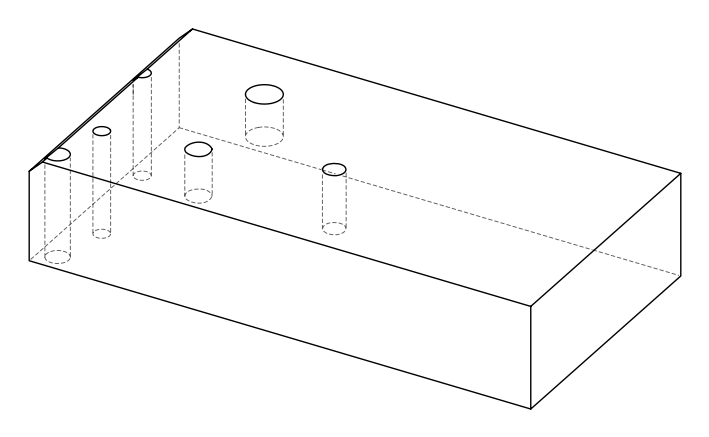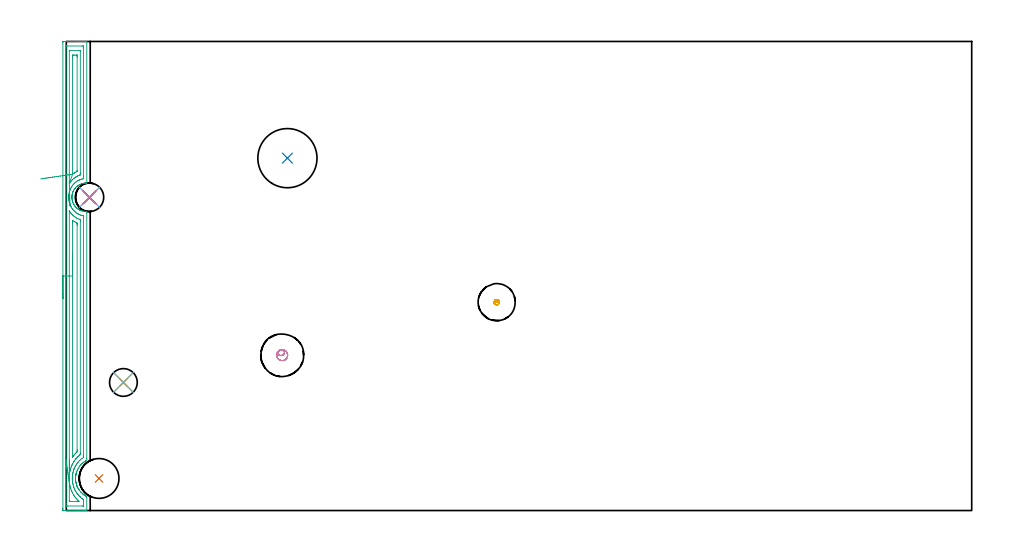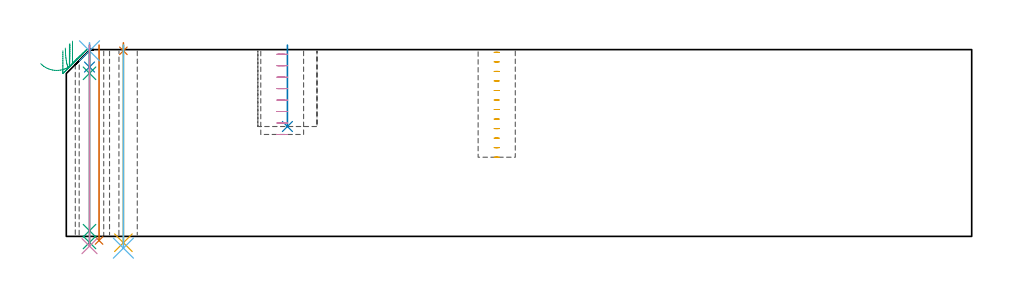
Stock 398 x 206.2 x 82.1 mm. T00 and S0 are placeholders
(PLAN: 12 operations, 9 tool changes, 10.2 min)
(1 INDEXABLE_INSERT_DRILL_THROUGH_HOLE_FROM_SOLID | STEP1HOLE_2 | NXT0302_006 | 0.35 min | 19708 mm3)
(2 INDEXABLE_INSERT_DRILL_BLIND_HOLE_FROM_SOLID | STEP1POCKET | UGT0302_005 | 0.14 min | 17931 mm3)
(3 AREA_MILL | FG_CHAMFER_SURFACE | UGT0205_001 | 6.9 min | 11261 mm3)
(4 MILL_BLIND_HOLE_FROM_SOLID_MATERIAL | STEP1POCKET_1 | UGT0201_132 | Spiral | 0.76 min | 10348 mm3)
(5 MILL_BLIND_HOLE_FROM_SOLID_MATERIAL_1 | STEP1POCKET_2 | UGT0201_132 | Spiral | 0.53 min | 9875 mm3)
(6 SPOT_DRILL | STEP1HOLE | NXT0321_9005460120000 | 0.03 min | 3 mm3)
(7 SPOT_DRILL_1 | STEP1HOLE_1 | NXT0321_9005460120000 | 0.03 min | 0 mm3)
(8 DRILL_BLIND_HOLE_INTO_CENTER | STEP1HOLE | NXT0301_022 | 0.04 min | 130 mm3)
(9 GUN_DRILL_THROUGH_HOLE | STEP1HOLE | UGT0307_001 | 0.4 min | 1451 mm3)
(10 SPADE_DRILL_TO_ENLARGE_THROUGH_HOLE | STEP1HOLE | UGT0306_003 | 0.36 min | 8279 mm3)
(11 DRILL_THROUGH_HOLE_INTO_CENTER | STEP1HOLE_1 | NXT0301_042 | 0.35 min | 3224 mm3)
(12 DRILL_TO_ENLARGE_THROUGH_HOLE | STEP1HOLE_1 | UGT0301_231 | 0.36 min | 6342 mm3)
(TOOL NXT0302_006 | Index. Insert Drill 17.5mm [880-D1750L25-05] | D17.5 PA176 FL88 Z2)
(TOOL UGT0302_005 | Indexable Insert Drill 26mm | D26 PA180 FL50 Z2)
(TOOL UGT0205_001 | Chamfer Mill 20 x 3 x 45 deg. | D20 FL50 Z2)
(TOOL UGT0201_132 | Carbide End Mill 14.0 | D14 FL30 Z4)
(TOOL NXT0321_9005460120000 | NC Spot Drill, 142deg, 12mm, Carbide, Uncoated | D12 PA142 FL30 Z2)
(TOOL NXT0301_022 | Carbide Drill 5.1mm [860.1-0510-015A1-MM 2214] | D5.1 PA140 FL28 Z2)
(TOOL UGT0307_001 | Gun Drill 5 mm | D5 PA130 FL24 Z1)
(TOOL UGT0306_003 | Spade Drill 12.5mm | D12.5 PA132 FL10 Z2)
(TOOL NXT0301_042 | Carbide Drill 7.1mm [860.1-0710-057A1-MM 2214] | D7.1 PA140 FL85 Z2)
(TOOL UGT0301_231 | Twist Drill 12.2 mm | D12.2 PA118 FL97 Z2)
(OP 1 INDEXABLE_INSERT_DRILL_THROUGH_HOLE_FROM_SOLID)
G17 G21 G94 G90
T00 M6
G54
G17 G0 G90 X14.4 Y14.1 S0 M3
G43 Z92.1 H1
G94 G81 G98 Z-1.806 F250. R84.1
G80
M5
M2
(OP 2 INDEXABLE_INSERT_DRILL_BLIND_HOLE_FROM_SOLID)
G17 G21 G94 G90
T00 M6
G54
G17 G0 G90 X97.2 Y154.9 S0 M3
G43 Z92.1 H0
G94 G81 G98 Z48.3 F250. R84.1
G80
M5
M2
(OP 3 AREA_MILL)
G17 G21 G94 G90
T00 M6
G54
G17 G0 G90 X-1.5 Y93.1 S1061 M3
G43 Z92.1 H0
Z81.6
G94 G1 Y93.138 Z80.728 F250.
Y93.252 Z79.864
Y93.441 Z79.012
Y93.703 Z78.18
Y94.037 Z77.374
Y94.44 Z76.6
Y94.908 Z75.864
Y95.44 Z75.172
Y96.029 Z74.529
Y96.672 Z73.94
Y97.364 Z73.408
Y98.1 Z72.94
Y98.874 Z72.537
Y99.68 Z72.203
Y100.512 Z71.941
Y101.364 Z71.752
Y102.228 Z71.638
Y103.1 Z71.6
Y205.609
X-1.495 Y206.084 Z71.603
X-1.491 Y206.19 Z71.606
X-1.381 Y206.2 Z71.716
X5.068 Z78.163
X5.662 Z78.759
X5.947 Z79.044
X7.705 Z80.8
X8.276 Z81.375
X8.584 Z81.683
X8.731 Y206.199 Z81.83
X8.994 Y206.19 Z82.093
X9. Y206.055 Z82.1
Y144.104
X8.995 Y143.953 Z82.092
X8.781 Y143.947 Z81.878
X8.667 Y143.948 Z81.765
X8.309 Y143.93 Z81.407
X8.145 Y143.913 Z81.242
X7.871 Y143.885 Z80.97
X7.435 Y143.815 Z80.534
X7.26 Y143.78 Z80.36
X6.908 Y143.681 Z80.008
X6.561 Y143.564 Z79.66
X6.121 Y143.381 Z79.219
X5.688 Y143.165 Z78.785
X5.508 Y143.057 Z78.604
X5.304 Y142.936 Z78.404
X5.22 Y142.886 Z78.32
X5.068 Y142.774 Z78.168
X4.814 Y142.585 Z77.912
X4.482 Y142.299 Z77.579
X4.164 Y141.992 Z77.263
X4.06 Y141.875 Z77.157
X3.94 Y141.741 Z77.038
X3.693 Y141.426 Z76.792
X3.604 Y141.299 Z76.701
X3.462 Y141.098 Z76.56
X3.256 Y140.754 Z76.354
X3.066 Y140.401 Z76.165
X3.048 Y140.362 Z76.148
X2.98 Y140.204 Z76.077
X2.938 Y140.093 Z76.033
X2.827 Y139.802 Z75.923
X2.811 Y139.761 Z75.907
X2.777 Y139.647 Z75.87
X2.671 Y139.31 Z75.77
X2.57 Y138.864 Z75.669
X2.554 Y138.755 Z75.651
X2.527 Y138.59 Z75.625
X2.5 Y138.416 Z75.598
X2.478 Y138.105 Z75.571
X2.466 Y137.969 Z75.562
X2.465 Y137.92
X2.466 Y137.729 Z75.555
X2.464 Y137.522 Z75.558
X2.478 Y137.302 Z75.572
X2.487 Y137.13 Z75.586
X2.491 Y137.074 Z75.589
X2.553 Y136.628 Z75.65
X2.651 Y136.179 Z75.745
X2.68 Y136.081 Z75.773
X2.725 Y135.917 Z75.822
X2.753 Y135.815 Z75.852
X2.777 Y135.734 Z75.874
X2.814 Y135.636 Z75.909
X2.912 Y135.363 Z76.01
X3.067 Y134.998 Z76.164
X3.15 Y134.84 Z76.245
X3.206 Y134.744 Z76.3
X3.414 Y134.385 Z76.512
X3.472 Y134.299 Z76.57
X3.604 Y134.104 Z76.699
X3.671 Y134.001 Z76.77
X3.709 Y133.946 Z76.807
X3.821 Y133.798 Z76.92
X3.939 Y133.656 Z77.039
X4.226 Y133.348 Z77.325
X4.254 Y133.32 Z77.354
X4.527 Y133.052 Z77.625
X4.629 Y132.968 Z77.725
X4.813 Y132.814 Z77.913
X4.887 Y132.761 Z77.986
X5.068 Y132.633 Z78.164
X5.231 Y132.516 Z78.331
X5.244 Y132.507 Z78.344
X5.314 Y132.462 Z78.414
X5.508 Y132.343 Z78.601
X5.689 Y132.229 Z78.784
X5.799 Y132.168 Z78.895
X5.819 Y132.157 Z78.916
X5.947 Y132.098 Z79.046
X6.186 Y131.987 Z79.286
X6.442 Y131.884 Z79.541
X6.561 Y131.837 Z79.66
X6.703 Y131.791 Z79.801
X6.826 Y131.752 Z79.922
X6.996 Y131.697 Z80.093
X7.435 Y131.589 Z80.534
X7.705 Y131.543 Z80.803
X7.871 Y131.515 Z80.969
X7.933 Y131.509 Z81.031
X8.31 Y131.47 Z81.406
X8.584 Y131.458 Z81.679
X8.683 Y131.454 Z81.778
X8.743 Y131.455 Z81.838
X8.966 Y131.446 Z82.061
X8.995 Y131.42 Z82.09
X9. Y131.179 Z82.1
X8.996 Y22.875 Z82.096
X8.99 Y22.099 Z82.089
X8.972 Y22.033 Z82.071
X8.885 Y21.984 Z81.984
X8.689 Y21.879 Z81.788
X8.584 Y21.818 Z81.683
X8.308 Y21.656 Z81.408
X8.127 Y21.538 Z81.227
X7.751 Y21.292 Z80.846
X7.435 Y21.053 Z80.534
X7.266 Y20.911 Z80.363
X7.054 Y20.734 Z80.153
X6.89 Y20.585 Z79.99
X6.685 Y20.398 Z79.785
X6.561 Y20.27 Z79.66
X6.422 Y20.117 Z79.522
X6.221 Y19.893 Z79.319
X6.107 Y19.755 Z79.203
X5.947 Y19.566 Z79.047
X5.895 Y19.504 Z78.994
X5.687 Y19.22 Z78.786
X5.295 Y18.61 Z78.394
X5.049 Y18.166 Z78.148
X4.952 Y17.973 Z78.052
X4.823 Y17.716 Z77.923
X4.642 Y17.26 Z77.74
X4.58 Y17.081 Z77.676
X4.521 Y16.917 Z77.619
X4.487 Y16.822 Z77.585
X4.357 Y16.376 Z77.455
X4.325 Y16.241 Z77.423
X4.313 Y16.19 Z77.409
X4.286 Y16.078 Z77.384
X4.249 Y15.928 Z77.347
X4.216 Y15.744 Z77.313
X4.198 Y15.65 Z77.297
X4.166 Y15.481 Z77.266
X4.152 Y15.368 Z77.25
X4.143 Y15.298 Z77.24
X4.107 Y15.033 Z77.205
X4.099 Y14.932 Z77.196
X4.093 Y14.853 Z77.187
X4.068 Y14.587 Z77.167
X4.057 Y14.363 Z77.156
Y14.328 Z77.155
X4.056 Y14.299 Z77.153
Y14.275
X4.052 Y14.132 Z77.151
X4.062 Y13.846 Z77.157
X4.066 Y13.793 Z77.156
X4.068 Y13.692 Z77.16
X4.09 Y13.36 Z77.187
X4.099 Y13.245 Z77.195
X4.121 Y13.07 Z77.217
X4.154 Y12.798 Z77.252
X4.233 Y12.351 Z77.33
X4.25 Y12.278 Z77.347
X4.274 Y12.179 Z77.369
X4.337 Y11.903 Z77.434
X4.463 Y11.457 Z77.56
X4.587 Y11.098 Z77.684
X4.618 Y11.008 Z77.715
X4.684 Y10.842 Z77.778
X4.758 Y10.646 Z77.857
X4.775 Y10.6 Z77.875
X4.79 Y10.563 Z77.889
X4.814 Y10.508 Z77.913
X5.029 Y10.071 Z78.128
X5.094 Y9.95 Z78.192
X5.206 Y9.741 Z78.305
X5.245 Y9.669 Z78.344
X5.46 Y9.319 Z78.559
X5.654 Y9.029 Z78.75
X5.688 Y8.977 Z78.785
X5.737 Y8.91 Z78.835
X5.836 Y8.775 Z78.935
X6.189 Y8.345 Z79.289
X6.481 Y8.019 Z79.58
X6.561 Y7.929 Z79.66
X6.608 Y7.881 Z79.707
X7.014 Y7.504 Z80.113
X7.107 Y7.425 Z80.206
X7.266 Y7.29 Z80.362
X7.435 Y7.145 Z80.534
X7.457 Y7.127 Z80.557
X7.524 Y7.075 Z80.624
X7.638 Y6.987 Z80.736
X7.705 Y6.941 Z80.801
X7.864 Y6.83 Z80.963
X7.969 Y6.757 Z81.069
X8.309 Y6.54 Z81.408
X8.578 Y6.385 Z81.678
X8.667 Y6.334 Z81.766
X8.874 Y6.221 Z81.971
X8.997 Y6.148 Z82.089
X9. Y5.939 Z82.1
Y0.145
X8.994 Y0.01 Z82.093
X8.73 Y0. Z81.829
X8.276 Z81.375
X7.705 Z80.8
X5.662 Z78.759
X5.068 Z78.163
X-0.787 Z72.31
X-1.084 Y0.001 Z72.013
X-1.3 Y0.004 Z71.797
X-1.491 Y0.01 Z71.606
X-1.495 Y0.174 Z71.603
X-1.499 Y0.591 Z71.601
X-1.5 Y1.012 Z71.6
Y103.1
X-0.086 Z73.014
X-0.085 Y204.116 Z73.015
X-0.084 Y204.164 Z73.016
X-0.082 Y204.186 Z73.018
X-0.08 Y204.19 Z73.02
X-0.062 Y204.192 Z73.038
X0.307 Y204.199 Z73.407
X6.826 Z79.926
X7.341 Y204.196 Z80.441
X7.508 Y204.19 Z80.608
X7.579 Y204.167 Z80.679
X7.584 Y203.95 Z80.684
X7.585 Y203.827 Z80.685
X7.586 Y203.056 Z80.686
X7.585 Y146.778 Z80.685
X7.581 Y146.013 Z80.681
X7.579 Y145.887 Z80.679
X6.977 Y145.734 Z80.077
X6.826 Y145.689 Z79.926
X6.305 Y145.524 Z79.405
X5.947 Y145.383 Z79.047
X5.677 Y145.27 Z78.777
X5.117 Y144.995 Z78.217
X5.086 Y144.977 Z78.186
X5.068 Y144.966 Z78.168
X4.546 Y144.634 Z77.646
X4.189 Y144.37 Z77.289
X4.042 Y144.253 Z77.142
X3.864 Y144.104 Z76.964
X3.576 Y143.835 Z76.676
X3.311 Y143.576 Z76.411
X3.14 Y143.386 Z76.24
X2.991 Y143.212 Z76.091
X2.744 Y142.896 Z75.844
X2.432 Y142.461 Z75.532
X2.377 Y142.377 Z75.477
X2.343 Y142.321 Z75.443
X2.056 Y141.811 Z75.156
X1.861 Y141.43 Z74.961
X1.766 Y141.214 Z74.866
X1.553 Y140.673 Z74.653
X1.518 Y140.573 Z74.618
X1.508 Y140.538 Z74.608
X1.322 Y139.881 Z74.422
X1.269 Y139.647 Z74.369
X1.171 Y139.142 Z74.271
X1.113 Y138.755 Z74.213
X1.078 Y138.346 Z74.178
X1.055 Y137.864 Z74.155
X1.054 Y137.478 Z74.154
X1.084 Y136.973 Z74.184
X1.135 Y136.505 Z74.235
X1.198 Y136.081 Z74.298
X1.355 Y135.39 Z74.455
X1.413 Y135.19 Z74.513
X1.553 Y134.737 Z74.653
X1.668 Y134.416 Z74.768
X1.687 Y134.367 Z74.787
X1.715 Y134.299 Z74.815
X1.842 Y134.006 Z74.942
X2.038 Y133.616 Z75.138
X2.159 Y133.407 Z75.259
X2.432 Y132.956 Z75.532
X2.729 Y132.516 Z75.829
X2.986 Y132.19 Z76.086
X3.311 Y131.832 Z76.411
X3.511 Y131.624 Z76.611
X3.861 Y131.296 Z76.961
X4.189 Y131.03 Z77.289
X4.604 Y130.733 Z77.704
X5.068 Y130.439 Z78.168
X5.28 Y130.317 Z78.38
X5.667 Y130.126 Z78.767
X5.947 Y130.014 Z79.047
X6.393 Y129.842 Z79.493
X6.826 Y129.717 Z79.926
X6.996 Y129.67 Z80.096
X7.467 Y129.563 Z80.567
X7.579 Y129.538 Z80.679
X7.581 Y129.388 Z80.681
X7.585 Y129.072 Z80.685
X7.582 Y24.658 Z80.682
X7.581 Y23.892 Z80.681
X7.58 Y23.767 Z80.68
X7.573 Y23.391 Z80.673
X6.826 Y22.861 Z79.926
X6.355 Y22.462 Z79.455
X5.947 Y22.101 Z79.047
X5.887 Y22.045 Z78.987
X5.827 Y21.984 Z78.927
X5.464 Y21.583 Z78.564
X5.068 Y21.134 Z78.168
X5.05 Y21.111 Z78.15
X5.034 Y21.092 Z78.134
X4.674 Y20.601 Z77.774
X4.409 Y20.201 Z77.509
X4.323 Y20.065 Z77.423
X4.189 Y19.845 Z77.289
X3.999 Y19.503 Z77.099
X3.897 Y19.31 Z76.997
X3.699 Y18.915 Z76.799
X3.482 Y18.418 Z76.582
X3.452 Y18.346 Z76.552
X3.432 Y18.295 Z76.532
X3.311 Y17.963 Z76.411
X3.202 Y17.637 Z76.302
X3.168 Y17.527 Z76.268
X3.006 Y16.944 Z76.106
X2.932 Y16.636 Z76.032
X2.847 Y16.214 Z75.947
X2.769 Y15.744 Z75.869
X2.745 Y15.585 Z75.845
X2.728 Y15.443 Z75.828
X2.673 Y14.853 Z75.773
X2.659 Y14.622 Z75.759
X2.648 Y13.961 Z75.748
X2.654 Y13.735 Z75.754
X2.694 Y13.07 Z75.794
X2.705 Y12.931 Z75.805
X2.724 Y12.774 Z75.824
X2.812 Y12.179 Z75.912
X2.9 Y11.703 Z76.
X2.997 Y11.287 Z76.097
X3.227 Y10.48 Z76.327
X3.255 Y10.396 Z76.355
X3.311 Y10.237 Z76.411
X3.511 Y9.708 Z76.611
X3.545 Y9.623 Z76.645
X3.597 Y9.504 Z76.697
X3.861 Y8.946 Z76.961
X4.042 Y8.613 Z77.142
X4.189 Y8.352 Z77.289
X4.59 Y7.722 Z77.69
X4.788 Y7.439 Z77.888
X5.068 Y7.082 Z78.168
X5.275 Y6.83 Z78.375
X5.593 Y6.474 Z78.693
X5.769 Y6.283 Z78.869
X5.947 Y6.105 Z79.047
X6.032 Y6.025 Z79.132
X6.126 Y5.939 Z79.226
X6.826 Y5.347 Z79.926
X7.228 Y5.047 Z80.328
X7.579 Y4.8 Z80.679
X7.581 Y4.758 Z80.681
X7.583 Y4.662 Z80.683
X7.586 Y4.277 Z80.686
Y4.156
Y2.181
X7.585 Y2.084 Z80.685
X7.584 Y2.036 Z80.684
X7.582 Y2.014 Z80.682
X7.58 Y2.01 Z80.68
X7.562 Y2.008 Z80.662
X7.193 Y2.001 Z80.293
X0.674 Z73.774
X0.159 Y2.004 Z73.259
X-0.008 Y2.01 Z73.092
X-0.079 Y2.033 Z73.021
X-0.084 Y2.25 Z73.016
X-0.085 Y2.373 Z73.015
X-0.086 Y3.144 Z73.014
Y103.1
X1.328 Z74.428
X1.329 Y131.624 Z74.429
X1.33 Y131.65 Z74.43
X1.331 Y131.66 Z74.431
X1.332 Y131.661 Z74.432
X1.342 Y131.653 Z74.442
X1.366 Y131.624 Z74.466
X1.553 Y131.357 Z74.653
X1.81 Y130.996 Z74.91
X2.017 Y130.733 Z75.117
X2.432 Y130.265 Z75.532
X2.852 Y129.842 Z75.952
X3.088 Y129.621 Z76.188
X3.311 Y129.437 Z76.411
X3.577 Y129.226 Z76.677
X3.957 Y128.95 Z77.057
X4.189 Y128.8 Z77.289
X4.58 Y128.554 Z77.68
X5.068 Y128.308 Z78.168
X5.624 Y128.059 Z78.724
X5.947 Y127.94 Z79.047
X6.132 Y127.871 Z79.232
X6.165 Y127.851 Z79.265
X6.167 Y127.836 Z79.267
X6.171 Y127.167 Z79.271
Y126.94
X6.167 Y25.549 Z79.267
X6.166 Y25.327 Z79.266
X6.161 Y24.658 Z79.261
X6.053 Y24.551 Z79.153
X5.947 Y24.456 Z79.047
X5.582 Y24.137 Z78.682
X5.162 Y23.767 Z78.262
X5.114 Y23.721 Z78.214
X5.068 Y23.675 Z78.168
X4.688 Y23.261 Z77.788
X4.34 Y22.875 Z77.44
X4.27 Y22.793 Z77.37
X4.189 Y22.694 Z77.289
X3.883 Y22.295 Z76.983
X3.652 Y21.984 Z76.752
X3.514 Y21.777 Z76.614
X3.311 Y21.465 Z76.411
X3.169 Y21.236 Z76.269
X3.085 Y21.092 Z76.185
X2.851 Y20.667 Z75.951
X2.607 Y20.201 Z75.707
X2.549 Y20.082 Z75.649
X2.432 Y19.827 Z75.532
X2.28 Y19.464 Z75.38
X2.219 Y19.31 Z75.319
X2.038 Y18.818 Z75.138
X1.901 Y18.418 Z75.001
X1.822 Y18.145 Z74.922
X1.649 Y17.527 Z74.749
X1.629 Y17.449 Z74.729
X1.553 Y17.119 Z74.653
X1.474 Y16.716 Z74.574
X1.344 Y15.956 Z74.444
X1.334 Y15.965 Z74.434
X1.332 Y15.968 Z74.432
X1.329 Y16.636 Z74.429
X1.328 Y16.715 Z74.428
Y103.1
X2.743 Z75.843
Y126.276
X2.746 Y126.849 Z75.846
X2.75 Y127.167 Z75.85
X2.761 Y127.558 Z75.861
X3.317 Y127.161 Z76.417
X3.956 Y126.765 Z77.056
X4.189 Y126.633 Z77.289
X4.724 Y126.345 Z77.824
X4.751 Y126.328 Z77.851
X4.753 Y126.313 Z77.853
X4.755 Y126.276 Z77.855
X4.757 Y125.701 Z77.857
Y125.385
X4.754 Y26.76 Z77.854
X4.753 Y26.441 Z77.853
X4.749 Y25.873 Z77.849
X4.747 Y25.793 Z77.847
X4.704 Y25.74 Z77.804
X4.506 Y25.549 Z77.606
X4.344 Y25.392 Z77.444
X4.189 Y25.237 Z77.289
X3.911 Y24.94 Z77.011
X3.652 Y24.658 Z76.752
X3.492 Y24.474 Z76.592
X3.311 Y24.259 Z76.411
X3.092 Y23.988 Z76.192
X2.917 Y23.767 Z76.017
X2.838 Y23.664 Z75.938
X2.795 Y23.609 Z75.895
X2.764 Y23.573 Z75.864
X2.749 Y23.557 Z75.849
X2.748 Y23.572 Z75.848
X2.745 Y23.658 Z75.845
X2.743 Y23.767 Z75.843
Y23.96
Y103.1
Y103.972 Z75.881
Y104.836 Z75.995
Y105.688 Z76.183
Y106.52 Z76.446
Y107.326 Z76.78
Y108.1 Z77.182
Y108.836 Z77.651
Y109.528 Z78.182
Y110.171 Z78.772
Y110.76 Z79.415
Y111.292 Z80.107
Y111.76 Z80.843
Y112.163 Z81.616
Y112.497 Z82.422
Y112.759 Z83.254
Y112.948 Z84.106
Y113.062 Z84.971
Y113.1 Z85.843
G0 X1.601 Y134.031 Z84.704
G1 X1.6 Y134.045 Z83.832
X1.598 Y134.135 Z82.964
X1.593 Y134.301 Z82.108
X1.587 Y134.541 Z81.269
X1.578 Y134.853 Z80.454
X1.568 Y135.234 Z79.67
X1.556 Y135.683 Z78.922
X1.542 Y136.195 Z78.215
X1.527 Y136.766 Z77.557
X1.51 Y137.393 Z76.95
X1.491 Y138.07 Z76.4
X1.472 Y138.793 Z75.912
X1.451 Y139.555 Z75.488
X1.43 Y140.352 Z75.133
X1.407 Y141.176 Z74.848
X1.384 Y142.022 Z74.636
X1.361 Y142.883 Z74.499
X1.338 Y143.753 Z74.438
X1.334 Y143.877 Z74.434
X1.331 Y144.104 Z74.431
X1.329 Y144.331 Z74.429
Y202.044
X1.33 Y202.157 Z74.43
X1.333 Y202.184 Z74.433
X1.335 Y202.19 Z74.435
X1.348 Y202.194 Z74.448
X1.4 Y202.199 Z74.5
X5.947 Z79.047
X6.101 Y202.197 Z79.201
X6.145 Y202.193 Z79.245
X6.165 Y202.19 Z79.265
X6.167 Y202.179 Z79.267
X6.17 Y202.12 Z79.27
X6.171 Y202.044 Z79.271
Y201.817
Y148.334
X6.166 Y147.669 Z79.266
X6.165 Y147.563 Z79.265
X6.091 Y147.524 Z79.191
X5.947 Y147.465 Z79.047
X5.465 Y147.267 Z78.565
X5.068 Y147.086 Z78.168
X4.865 Y146.985 Z77.965
X4.472 Y146.778 Z77.572
X4.296 Y146.67 Z77.396
X4.189 Y146.6 Z77.289
X3.767 Y146.315 Z76.867
X3.311 Y145.969 Z76.411
X3.265 Y145.933 Z76.365
X3.211 Y145.887 Z76.311
X2.803 Y145.51 Z75.903
X2.432 Y145.145 Z75.532
X2.359 Y145.069 Z75.459
X2.293 Y144.995 Z75.393
X1.957 Y144.586 Z75.057
X1.588 Y144.104 Z74.688
X1.573 Y144.083 Z74.673
X1.338 Y143.753 Z74.438
X2.749 Y147.837 Z75.849
X2.748 Y147.865 Z75.848
X2.745 Y147.996 Z75.845
X2.743 Y148.245 Z75.843
Y199.37
X2.746 Y199.942 Z75.846
X2.75 Y200.137 Z75.85
X2.754 Y200.19 Z75.854
X2.799 Y200.193 Z75.899
X2.901 Y200.196 Z76.001
X3.311 Y200.2 Z76.411
X3.371 Z76.471
X4.25 Z77.35
X4.605 Y200.199 Z77.705
X4.694 Y200.196 Z77.794
X4.737 Y200.192 Z77.837
X4.751 Y200.188 Z77.851
X4.752 Y200.175 Z77.852
X4.755 Y200.086 Z77.855
X4.757 Y199.686 Z77.857
Y199.37
Y149.452
X4.755 Y149.164 Z77.855
X4.753 Y149.093 Z77.853
X4.75 Y149.064 Z77.85
X4.726 Y149.049 Z77.826
X4.636 Y149. Z77.736
X4.189 Y148.765 Z77.289
X4.058 Y148.694 Z77.158
X3.825 Y148.561 Z76.925
X3.511 Y148.358 Z76.611
X3.311 Y148.223 Z76.411
X2.803 Y147.866 Z75.903
X2.76 Y147.839 Z75.86
X2.749 Y147.837 Z75.849
X2.11 Y147.743 Z75.263
X1.422 Y147.642 Z74.736
X0.692 Y147.535 Z74.271
X-0.076 Y147.422 Z73.872
X-0.875 Y147.305 Z73.543
X-1.7 Y147.184 Z73.285
X-2.543 Y147.06 Z73.101
X-3.4 Y146.934 Z72.991
X-4.262 Y146.808 Z72.958
X-5.124 Y146.681 Z73.001
X-5.979 Y146.556 Z73.119
X-6.821 Y146.432 Z73.313
X-7.643 Y146.312 Z73.579
X-8.439 Y146.195 Z73.917
X-9.202 Y146.083 Z74.324
X-9.928 Y145.976 Z74.797
X-10.61 Y145.876 Z75.332
X-11.243 Y145.783 Z75.925
G0 Z92.1
X-0.439 Y23.68
Z82.781
G1 X-0.412 Y23.511 Z81.925
X-0.374 Y23.269 Z81.088
X-0.325 Y22.956 Z80.275
X-0.265 Y22.574 Z79.493
X-0.195 Y22.126 Z78.748
X-0.115 Y21.616 Z78.045
X-0.026 Y21.047 Z77.389
X0.072 Y20.424 Z76.787
X0.177 Y19.751 Z76.241
X0.29 Y19.034 Z75.757
X0.408 Y18.278 Z75.338
X0.532 Y17.489 Z74.988
X0.66 Y16.673 Z74.708
X0.791 Y15.835 Z74.502
X0.925 Y14.984 Z74.37
X1.06 Y14.123 Z74.314
X1.195 Y13.262 Z74.334
X1.329 Y12.405 Z74.429
X1.365 Y12.179 Z74.465
X1.454 Y11.616 Z74.554
X1.499 Y11.342 Z74.599
X1.509 Y11.287 Z74.609
X1.553 Y11.075 Z74.653
X1.727 Y10.396 Z74.827
X1.796 Y10.15 Z74.896
X1.996 Y9.504 Z75.096
X2.253 Y8.795 Z75.353
X2.327 Y8.613 Z75.427
X2.432 Y8.372 Z75.532
X2.748 Y7.722 Z75.848
X3.133 Y7.01 Z76.233
X3.246 Y6.83 Z76.346
X3.311 Y6.731 Z76.411
X3.624 Y6.259 Z76.724
X3.852 Y5.939 Z76.952
X4.001 Y5.747 Z77.101
X4.189 Y5.514 Z77.289
X4.59 Y5.047 Z77.69
X5.068 Y4.539 Z78.168
X5.475 Y4.156 Z78.575
X5.621 Y4.019 Z78.721
X5.376 Y4.007 Z78.476
X5.221 Y4.001 Z78.321
X1.553 Z74.653
X1.399 Y4.003 Z74.499
X1.355 Y4.007 Z74.455
X1.335 Y4.01 Z74.435
X1.333 Y4.021 Z74.433
X1.33 Y4.08 Z74.43
X1.329 Y4.156 Z74.429
X1.328 Y4.384 Z74.428
X1.329 Y12.405 Z74.429
X1.333 Y13.277 Z74.471
X1.336 Y14.141 Z74.588
X1.339 Y14.992 Z74.78
X1.342 Y15.823 Z75.045
X1.345 Y16.628 Z75.382
X1.348 Y17.4 Z75.788
X1.351 Y18.134 Z76.259
X1.353 Y18.824 Z76.793
X1.356 Y19.465 Z77.384
X1.358 Y20.052 Z78.03
X1.36 Y20.581 Z78.724
X1.361 Y21.047 Z79.461
X1.363 Y21.447 Z80.237
X1.364 Y21.778 Z81.044
X1.365 Y22.037 Z81.877
X1.366 Y22.222 Z82.729
Y22.333 Z83.595
Y22.368 Z84.466
G0 Z92.1
M5
M2
(OP 4 MILL_BLIND_HOLE_FROM_SOLID_MATERIAL)
G17 G21 G94 G90
T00 M6
G54
G17 G0 G90 X94.9 Y68.3 S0 M3
G43 Z92.1 H0
Z80.063
G94 G3 X95.74 Y69.86 R1.006 F250.
X93.578 Y70.303 R1.56
X92.897 Y66.978 R2.4
X93.578 Y70.303 R-2.4
X93.237 Y68.64 R1.2
X94.9 Y68.3 R1.2
G0 Z75.025
G3 X95.74 Y69.86 R1.006
X93.578 Y70.303 R1.56
X92.897 Y66.978 R2.4
X93.578 Y70.303 R-2.4
X93.237 Y68.64 R1.2
X94.9 Y68.3 R1.2
G0 Z69.988
G3 X95.74 Y69.86 R1.006
X93.578 Y70.303 R1.56
X92.897 Y66.978 R2.4
X93.578 Y70.303 R-2.4
X93.237 Y68.64 R1.2
X94.9 Y68.3 R1.2
G0 Z64.95
G3 X95.74 Y69.86 R1.006
X93.578 Y70.303 R1.56
X92.897 Y66.978 R2.4
X93.578 Y70.303 R-2.4
X93.237 Y68.64 R1.2
X94.9 Y68.3 R1.2
G0 Z59.913
G3 X95.74 Y69.86 R1.006
X93.578 Y70.303 R1.56
X92.897 Y66.978 R2.4
X93.578 Y70.303 R-2.4
X93.237 Y68.64 R1.2
X94.9 Y68.3 R1.2
G0 Z54.875
G3 X95.74 Y69.86 R1.006
X93.578 Y70.303 R1.56
X92.897 Y66.978 R2.4
X93.578 Y70.303 R-2.4
X93.237 Y68.64 R1.2
X94.9 Y68.3 R1.2
G0 Z49.838
G3 X95.74 Y69.86 R1.006
X93.578 Y70.303 R1.56
X92.897 Y66.978 R2.4
X93.578 Y70.303 R-2.4
X93.237 Y68.64 R1.2
X94.9 Y68.3 R1.2
G0 Z44.8
G3 X95.74 Y69.86 R1.006
X93.578 Y70.303 R1.56
X92.897 Y66.978 R2.4
X93.578 Y70.303 R-2.4
X93.237 Y68.64 R1.2
X94.9 Y68.3 R1.2
G0 Z92.1
M5
M2
(OP 5 MILL_BLIND_HOLE_FROM_SOLID_MATERIAL_1)
G17 G21 G94 G90
T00 M6
G54
G17 G0 G90 X189.2 Y91.6 S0 M3
G43 Z92.1 H0
Z80.908
G94 G3 X189.775 Y92.175 R0.575 F250.
X189.2 Y92.75 R0.575
X188.05 Y91.6 R1.15
X189.2 Y92.75 R-1.15
X188.625 Y92.175 R0.575
X189.2 Y91.6 R0.575
G0 Z76.717
G3 X189.775 Y92.175 R0.575
X189.2 Y92.75 R0.575
X188.05 Y91.6 R1.15
X189.2 Y92.75 R-1.15
X188.625 Y92.175 R0.575
X189.2 Y91.6 R0.575
G0 Z72.525
G3 X189.775 Y92.175 R0.575
X189.2 Y92.75 R0.575
X188.05 Y91.6 R1.15
X189.2 Y92.75 R-1.15
X188.625 Y92.175 R0.575
X189.2 Y91.6 R0.575
G0 Z68.333
G3 X189.775 Y92.175 R0.575
X189.2 Y92.75 R0.575
X188.05 Y91.6 R1.15
X189.2 Y92.75 R-1.15
X188.625 Y92.175 R0.575
X189.2 Y91.6 R0.575
G0 Z64.142
G3 X189.775 Y92.175 R0.575
X189.2 Y92.75 R0.575
X188.05 Y91.6 R1.15
X189.2 Y92.75 R-1.15
X188.625 Y92.175 R0.575
X189.2 Y91.6 R0.575
G0 Z59.95
G3 X189.775 Y92.175 R0.575
X189.2 Y92.75 R0.575
X188.05 Y91.6 R1.15
X189.2 Y92.75 R-1.15
X188.625 Y92.175 R0.575
X189.2 Y91.6 R0.575
G0 Z55.758
G3 X189.775 Y92.175 R0.575
X189.2 Y92.75 R0.575
X188.05 Y91.6 R1.15
X189.2 Y92.75 R-1.15
X188.625 Y92.175 R0.575
X189.2 Y91.6 R0.575
G0 Z51.567
G3 X189.775 Y92.175 R0.575
X189.2 Y92.75 R0.575
X188.05 Y91.6 R1.15
X189.2 Y92.75 R-1.15
X188.625 Y92.175 R0.575
X189.2 Y91.6 R0.575
G0 Z47.375
G3 X189.775 Y92.175 R0.575
X189.2 Y92.75 R0.575
X188.05 Y91.6 R1.15
X189.2 Y92.75 R-1.15
X188.625 Y92.175 R0.575
X189.2 Y91.6 R0.575
G0 Z43.183
G3 X189.775 Y92.175 R0.575
X189.2 Y92.75 R0.575
X188.05 Y91.6 R1.15
X189.2 Y92.75 R-1.15
X188.625 Y92.175 R0.575
X189.2 Y91.6 R0.575
G0 Z38.992
G3 X189.775 Y92.175 R0.575
X189.2 Y92.75 R0.575
X188.05 Y91.6 R1.15
X189.2 Y92.75 R-1.15
X188.625 Y92.175 R0.575
X189.2 Y91.6 R0.575
G0 Z34.8
G3 X189.775 Y92.175 R0.575
X189.2 Y92.75 R0.575
X188.05 Y91.6 R1.15
X189.2 Y92.75 R-1.15
X188.625 Y92.175 R0.575
X189.2 Y91.6 R0.575
G0 Z92.1
M5
M2
(OP 6 SPOT_DRILL)
G17 G21 G94 G90
T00 M6
G54
G17 G0 G90 X10.2 Y137.7 S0 M3
G43 Z92.1 H0
G94 G81 G98 Z81.562 F250. R85.1
G80
M5
M2
(OP 7 SPOT_DRILL_1)
G17 G21 G94 G90
T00 M6
G54
G17 G0 G90 X25.1 Y56.3 S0 M3
G43 Z92.1 H0
G94 G81 G98 Z81.575 F250. R85.1
G80
M5
M2
(OP 8 DRILL_BLIND_HOLE_INTO_CENTER)
G17 G21 G94 G90
T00 M6
G54
G17 G0 G90 X10.2 Y137.7 S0 M3
G43 Z92.1 H1
G94 G81 G98 Z74.45 F250. R84.1
G80
M5
M2
(OP 9 GUN_DRILL_THROUGH_HOLE)
G17 G21 G94 G90
T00 M6
G54
G17 G0 G90 X10.2 Y137.7 M8
G43 Z92.1 H0
Z81.922
S716 M3
G94 G1 Z71.694 F125. M26
G4 X.084
Z2.5 F250.
G4 X.084
Z-2.666 F125.
G4 X.084
M5
M9
G0 Z81.922
Z92.1
M2
(OP 10 SPADE_DRILL_TO_ENLARGE_THROUGH_HOLE)
G17 G21 G94 G90
T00 M6
G54
G17 G0 G90 X10.2 Y137.7 S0 M3
G43 Z92.1 H0
G94 G73 G98 Z-4.283 F250. Q12.34 R84.1
G80
M5
M2
(OP 11 DRILL_THROUGH_HOLE_INTO_CENTER)
G17 G21 G94 G90
T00 M6
G54
G17 G0 G90 X25.1 Y56.3 S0 M3
G43 Z92.1 H1
G94 G73 G98 Z-2.792 F250. Q7.074 R84.1
G80
M5
M2
(OP 12 DRILL_TO_ENLARGE_THROUGH_HOLE)
G17 G21 G94 G90
T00 M6
G54
G17 G0 G90 X25.1 Y56.3 S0 M3
G43 Z92.1 H0
G94 G73 G98 Z-5.165 F250. Q10.908 R84.1
G80
M5
M2
